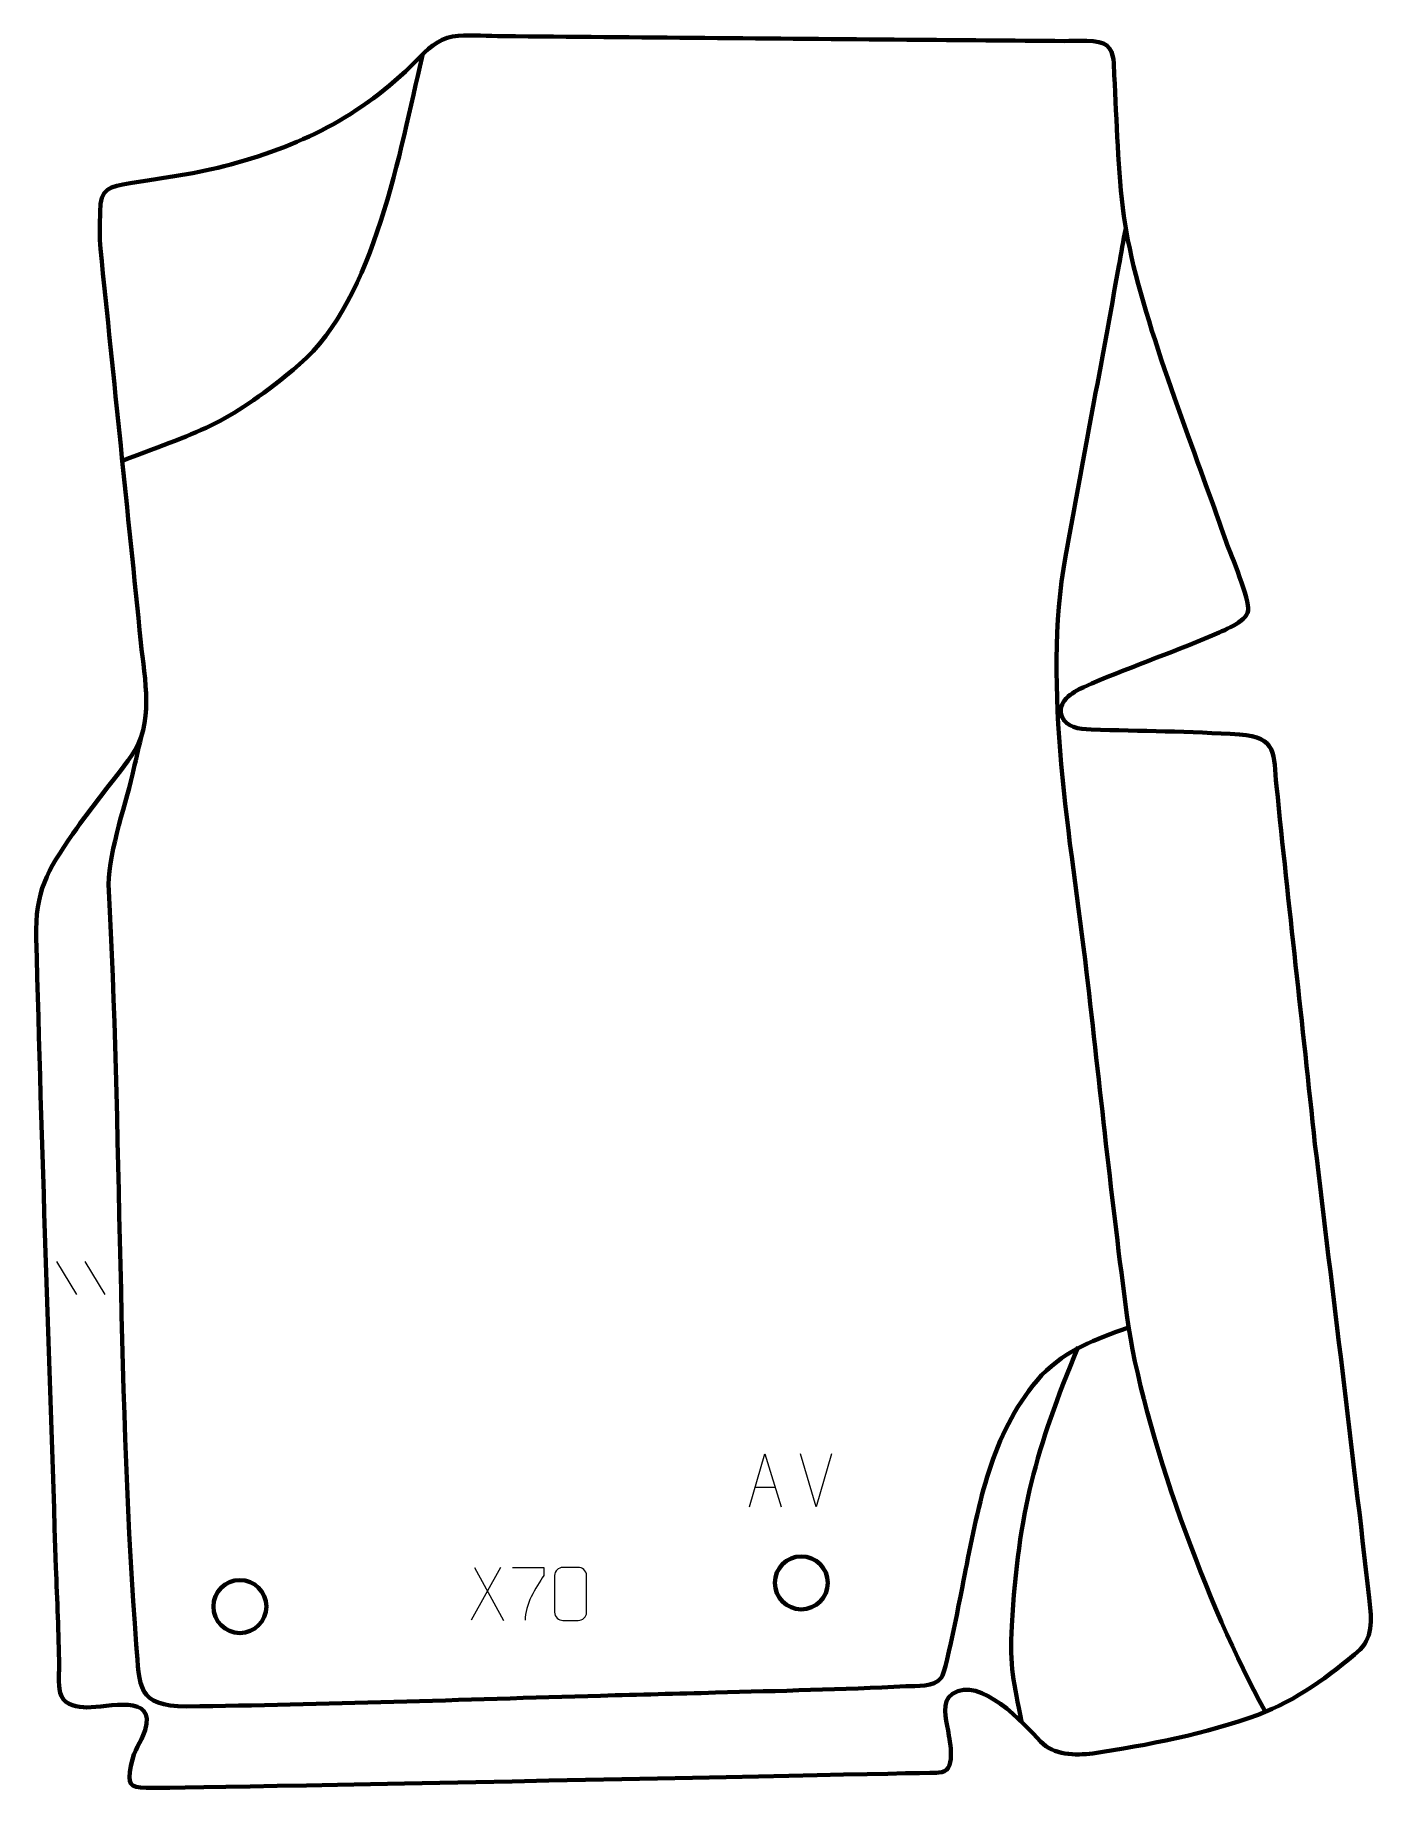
# Model space of a CAD drawing. Header units: millimetres. Extents: x -261 to 370, y -429 to 399.
import ezdxf

# ---------------------------------------------------------------- set-up
doc = ezdxf.new("R2010")
doc.units = ezdxf.units.MM
doc.header["$MEASUREMENT"] = 0
for name, color, linetype in [('layer 1', 7, 'Continuous'), ('layer 2', 7, 'Continuous'), ('layer 3', 7, 'Continuous')]:
    doc.layers.add(name, color=color, linetype=linetype)

msp = doc.modelspace()

# ---------------------------------------------------------------- linework, layer by layer
at = {"layer": 'layer 1', "color": 250, "lineweight": 9}
for points in [[(-41.6659, -324.6842), (-41.6659, -324.6842), (-55.4065, -349.58), (-55.4065, -349.58)], [(-53.9519, -324.6842), (-53.9519, -324.6842), (-40.2113, -349.6377), (-40.2113, -349.6377)]]:
    msp.add_open_spline(points, degree=3, dxfattribs=at)
for points, knots in [([(-35.9443, -324.6528), (-35.9443, -324.6528), (-21.1282, -324.6528), (-21.1282, -324.6528), (-21.1282, -324.6528), (-21.1285, -325.9024), (-21.1285, -327.152), (-21.1282, -328.4018), (-21.1282, -328.4018), (-25.1226, -334.3989), (-30.0378, -342.2325), (-30.0378, -349.6113)], [0, 0, 0, 0, 0.25, 0.25, 0.25, 0.25, 0.5, 0.5, 0.5, 0.5, 1, 1, 1, 1]), ([(-12.1169, -324.6328), (-9.7508, -324.6328), (-7.3843, -324.6328), (-5.0178, -324.6328), (-5.0178, -324.6328), (-3.0373, -324.5972), (-1.0113, -326.0915), (-0.9842, -328.5336), (-0.9842, -328.5336), (-0.9846, -334.291), (-0.9846, -340.0488), (-0.9842, -345.807), (-0.9842, -345.807), (-1.1263, -348.1346), (-2.8327, -349.6169), (-5.0178, -349.6277), (-5.0178, -349.6277), (-7.3902, -349.6273), (-9.7626, -349.6273), (-12.1346, -349.6277), (-12.1346, -349.6277), (-14.0931, -349.7333), (-16.0995, -347.8454), (-16.0881, -345.8244), (-16.0881, -345.8244), (-16.0877, -340.0438), (-16.0877, -334.2635), (-16.0881, -328.4837), (-16.0881, -328.4837), (-16.0838, -326.3417), (-14.3067, -324.6192), (-12.1169, -324.6328)], [0, 0, 0, 0, 0.11111111, 0.11111111, 0.11111111, 0.11111111, 0.22222222, 0.22222222, 0.22222222, 0.22222222, 0.33333333, 0.33333333, 0.33333333, 0.33333333, 0.44444444, 0.44444444, 0.44444444, 0.44444444, 0.55555556, 0.55555556, 0.55555556, 0.55555556, 0.66666667, 0.66666667, 0.66666667, 0.66666667, 0.77777778, 0.77777778, 0.77777778, 0.77777778, 1, 1, 1, 1])]:
    msp.add_open_spline(points, degree=3, knots=knots, dxfattribs=at)
at = {"layer": 'layer 2', "color": 142, "lineweight": 158}
for points, knots in [([(-220.0709, 197.6271), (-180.5699, 212.6664), (-170.1711, 214.8715), (-136.3828, 243.1656), (-136.3828, 243.1656), (-100.7673, 274.2657), (-89.102, 344.3903), (-78.6854, 387.708), (-78.6854, 387.708), (-78.6854, 387.708), (-78.2422, 389.5513), (-78.2422, 389.5513)], [0, 0, 0, 0, 0.25, 0.25, 0.25, 0.25, 0.5, 0.5, 0.5, 0.5, 1, 1, 1, 1]), ([(253.3707, 307.4333), (252.3067, 301.5097), (251.2427, 295.5862), (250.1787, 289.6626), (250.1787, 289.6626), (241.9547, 243.8912), (233.3181, 198.2311), (224.965, 152.494), (224.965, 152.494), (213.772, 90.1194), (227.5822, 18.8874), (234.8947, -43.6709), (234.8947, -43.6709), (241.1835, -97.6223), (246.7389, -151.8536), (253.9531, -205.6721), (253.9531, -205.6721), (261.2763, -260.3041), (292.5394, -344.4674), (318.824, -391.9645), (318.824, -391.9645), (318.824, -391.9645), (319.2852, -392.798), (319.2852, -392.798)], [0, 0, 0, 0, 0.14285714, 0.14285714, 0.14285714, 0.14285714, 0.28571429, 0.28571429, 0.28571429, 0.28571429, 0.42857143, 0.42857143, 0.42857143, 0.42857143, 0.57142857, 0.57142857, 0.57142857, 0.57142857, 0.71428571, 0.71428571, 0.71428571, 0.71428571, 1, 1, 1, 1]), ([(254.645, -211.3591), (238.7434, -217.3398), (225.987, -221.321), (213.6883, -233.987), (213.6883, -233.987), (190.9071, -259.3338), (184.7827, -291.3691), (178.3562, -323.2718), (178.3562, -323.2718), (176.8057, -331.058), (168.9469, -373.2444), (166.3473, -376.7568), (166.3473, -376.7568), (162.9355, -381.3666), (154.8566, -380.4756), (149.5731, -380.739), (149.5731, -380.739), (119.6839, -382.2293), (89.7828, -382.9126), (59.8711, -383.7353), (59.8711, -383.7353), (41.7955, -384.2335), (23.7192, -384.7028), (5.6437, -385.2046), (5.6437, -385.2046), (-59.4392, -387.0221), (-124.53, -389.415), (-189.6341, -390.2717), (-189.6341, -390.2717), (-213.4054, -389.9339), (-211.8128, -381.3327), (-213.4573, -360.9566), (-213.4573, -360.9566), (-222.0085, -255.0013), (-220.5579, -108.2779), (-226.4797, -5.3723), (-226.4797, -5.3723), (-227.3873, 10.4), (-218.9858, 33.4355), (-215.276, 49.5066), (-215.276, 49.5066), (-213.9188, 55.3859), (-212.5616, 61.2651), (-211.2043, 67.1443)], [0, 0, 0, 0, 0.08333333, 0.08333333, 0.08333333, 0.08333333, 0.16666667, 0.16666667, 0.16666667, 0.16666667, 0.25, 0.25, 0.25, 0.25, 0.33333333, 0.33333333, 0.33333333, 0.33333333, 0.41666667, 0.41666667, 0.41666667, 0.41666667, 0.5, 0.5, 0.5, 0.5, 0.58333333, 0.58333333, 0.58333333, 0.58333333, 0.66666667, 0.66666667, 0.66666667, 0.66666667, 0.75, 0.75, 0.75, 0.75, 0.83333333, 0.83333333, 0.83333333, 0.83333333, 1, 1, 1, 1]), ([(204.152, -397.4441), (200.6938, -378.9894), (198.4567, -371.5464), (199.61, -352.1431), (199.61, -352.1431), (202.8266, -298.0239), (210.9101, -269.3537), (230.8904, -220.5896)], [0, 0, 0, 0, 0.33333333, 0.33333333, 0.33333333, 0.33333333, 1, 1, 1, 1])]:
    msp.add_open_spline(points, degree=3, knots=knots, dxfattribs=at)
at = {"layer": 'layer 2', "color": 250, "lineweight": 9}
for points in [[(-251.1233, -180.2076), (-251.1233, -180.2076), (-241.7579, -195.769), (-241.7579, -195.769)], [(-237.6937, -180.2076), (-237.6937, -180.2076), (-228.3283, -195.769), (-228.3283, -195.769)], [(107.2691, -296.0229), (107.2691, -296.0229), (99.9473, -271.0693), (99.9473, -271.0693)], [(114.591, -271.0693), (114.591, -271.0693), (107.2692, -296.0229), (107.2692, -296.0229)], [(78.5213, -286.7662), (78.5213, -286.7662), (88.017, -286.7662), (88.017, -286.7662)]]:
    msp.add_open_spline(points, degree=3, dxfattribs=at)
msp.add_open_spline([(75.7987, -296.0156), (75.7987, -296.0156), (83.1697, -271.0621), (83.1697, -271.0621), (83.1697, -271.0621), (83.1697, -271.0621), (90.7396, -296.0156), (90.7396, -296.0156)], degree=3, knots=[0, 0, 0, 0, 0.33333333, 0.33333333, 0.33333333, 0.33333333, 1, 1, 1, 1], dxfattribs=at)
at = {"layer": 'layer 2', "color": 142, "lineweight": 200}
for points in [[(100.323, -319.4437), (93.4194, -319.4437), (87.823, -325.0401), (87.823, -331.9436), (87.823, -331.9436), (87.823, -338.8472), (93.4194, -344.4436), (100.323, -344.4436), (100.323, -344.4436), (107.2265, -344.4437), (112.823, -338.8473), (112.823, -331.9437), (112.823, -331.9437), (112.823, -325.0401), (107.2266, -319.4437), (100.323, -319.4437)], [(100.323, -319.4437), (93.4194, -319.4437), (87.823, -325.0401), (87.823, -331.9436), (87.823, -331.9436), (87.823, -338.8472), (93.4194, -344.4436), (100.323, -344.4437), (100.323, -344.4437), (107.2265, -344.4437), (112.823, -338.8473), (112.823, -331.9437), (112.823, -331.9437), (112.823, -325.0401), (107.2266, -319.4437), (100.323, -319.4437)], [(100.323, -319.4437), (93.4194, -319.4437), (87.823, -325.0401), (87.823, -331.9437), (87.823, -331.9437), (87.823, -338.8472), (93.4194, -344.4437), (100.323, -344.4437), (100.323, -344.4437), (107.2265, -344.4437), (112.823, -338.8473), (112.823, -331.9437), (112.823, -331.9437), (112.823, -325.0401), (107.2266, -319.4437), (100.323, -319.4437)], [(100.323, -319.4437), (93.4194, -319.4437), (87.823, -325.0401), (87.823, -331.9437), (87.823, -331.9437), (87.823, -338.8472), (93.4194, -344.4437), (100.323, -344.4437), (100.323, -344.4437), (107.2265, -344.4437), (112.823, -338.8473), (112.823, -331.9437), (112.823, -331.9437), (112.823, -325.0402), (107.2266, -319.4437), (100.323, -319.4437)], [(100.323, -319.4437), (93.4194, -319.4437), (87.823, -325.0401), (87.823, -331.9437), (87.823, -331.9437), (87.823, -338.8472), (93.4194, -344.4437), (100.323, -344.4437), (100.323, -344.4437), (107.2265, -344.4437), (112.823, -338.8473), (112.823, -331.9438), (112.823, -331.9438), (112.823, -325.0402), (107.2266, -319.4437), (100.323, -319.4437)], [(100.323, -319.4437), (93.4194, -319.4437), (87.823, -325.0401), (87.823, -331.9437), (87.823, -331.9437), (87.823, -338.8473), (93.4194, -344.4437), (100.323, -344.4437), (100.323, -344.4437), (107.2265, -344.4437), (112.823, -338.8473), (112.823, -331.9438), (112.823, -331.9438), (112.823, -325.0402), (107.2266, -319.4437), (100.323, -319.4437)], [(100.323, -319.4437), (93.4194, -319.4437), (87.823, -325.0402), (87.823, -331.9437), (87.823, -331.9437), (87.823, -338.8473), (93.4194, -344.4437), (100.323, -344.4437), (100.323, -344.4437), (107.2265, -344.4437), (112.823, -338.8473), (112.823, -331.9438), (112.823, -331.9438), (112.823, -325.0402), (107.2266, -319.4437), (100.323, -319.4437)], [(100.323, -319.4437), (93.4194, -319.4437), (87.823, -325.0402), (87.823, -331.9437), (87.823, -331.9437), (87.823, -338.8473), (93.4194, -344.4437), (100.323, -344.4437), (100.323, -344.4437), (107.2265, -344.4438), (112.823, -338.8473), (112.823, -331.9438), (112.823, -331.9438), (112.823, -325.0402), (107.2266, -319.4437), (100.323, -319.4437)], [(100.323, -319.4438), (93.4194, -319.4438), (87.823, -325.0402), (87.823, -331.9437), (87.823, -331.9437), (87.823, -338.8473), (93.4194, -344.4437), (100.323, -344.4438), (100.323, -344.4438), (107.2265, -344.4438), (112.823, -338.8474), (112.823, -331.9438), (112.823, -331.9438), (112.823, -325.0402), (107.2266, -319.4438), (100.323, -319.4438)], [(100.323, -319.4438), (93.4194, -319.4438), (87.823, -325.0402), (87.823, -331.9438), (87.823, -331.9438), (87.823, -338.8473), (93.4194, -344.4438), (100.323, -344.4438), (100.323, -344.4438), (107.2265, -344.4438), (112.823, -338.8474), (112.823, -331.9438), (112.823, -331.9438), (112.823, -325.0402), (107.2266, -319.4438), (100.323, -319.4438)], [(100.323, -319.4438), (93.4194, -319.4438), (87.823, -325.0402), (87.823, -331.9438), (87.823, -331.9438), (87.823, -338.8473), (93.4194, -344.4438), (100.323, -344.4438), (100.323, -344.4438), (107.2265, -344.4438), (112.823, -338.8474), (112.823, -331.9438), (112.823, -331.9438), (112.823, -325.0403), (107.2266, -319.4438), (100.323, -319.4438)], [(100.323, -319.4438), (93.4194, -319.4438), (87.823, -325.0402), (87.823, -331.9438), (87.823, -331.9438), (87.823, -338.8473), (93.4194, -344.4438), (100.323, -344.4438), (100.323, -344.4438), (107.2265, -344.4438), (112.823, -338.8474), (112.823, -331.9438), (112.823, -331.9438), (112.823, -325.0403), (107.2266, -319.4438), (100.323, -319.4438)], [(100.323, -319.4438), (93.4194, -319.4438), (87.823, -325.0402), (87.823, -331.9438), (87.823, -331.9438), (87.823, -338.8473), (93.4194, -344.4438), (100.323, -344.4438), (100.323, -344.4438), (107.2265, -344.4438), (112.823, -338.8474), (112.823, -331.9439), (112.823, -331.9439), (112.823, -325.0403), (107.2266, -319.4438), (100.323, -319.4438)], [(100.323, -319.4438), (93.4194, -319.4438), (87.823, -325.0403), (87.823, -331.9438), (87.823, -331.9438), (87.823, -338.8474), (93.4194, -344.4438), (100.323, -344.4438), (100.323, -344.4438), (107.2265, -344.4438), (112.823, -338.8474), (112.823, -331.9439), (112.823, -331.9439), (112.823, -325.0403), (107.2266, -319.4438), (100.323, -319.4438)], [(100.323, -319.4438), (93.4194, -319.4438), (87.823, -325.0403), (87.823, -331.9438), (87.823, -331.9438), (87.823, -338.8474), (93.4194, -344.4438), (100.323, -344.4438), (100.323, -344.4438), (107.2265, -344.4439), (112.823, -338.8474), (112.823, -331.9439), (112.823, -331.9439), (112.823, -325.0403), (107.2266, -319.4438), (100.323, -319.4438)], [(100.323, -319.4438), (93.4194, -319.4438), (87.823, -325.0403), (87.823, -331.9438), (87.823, -331.9438), (87.823, -338.8474), (93.4194, -344.4438), (100.323, -344.4438), (100.323, -344.4438), (107.2265, -344.4439), (112.823, -338.8475), (112.823, -331.9439), (112.823, -331.9439), (112.823, -325.0403), (107.2266, -319.4438), (100.323, -319.4438)], [(100.323, -319.4439), (93.4194, -319.4439), (87.823, -325.0403), (87.823, -331.9438), (87.823, -331.9438), (87.823, -338.8474), (93.4194, -344.4438), (100.323, -344.4439), (100.323, -344.4439), (107.2265, -344.4439), (112.823, -338.8475), (112.823, -331.9439), (112.823, -331.9439), (112.823, -325.0403), (107.2266, -319.4439), (100.323, -319.4439)], [(100.323, -319.4439), (93.4194, -319.4439), (87.823, -325.0403), (87.823, -331.9439), (87.823, -331.9439), (87.823, -338.8474), (93.4194, -344.4439), (100.323, -344.4439), (100.323, -344.4439), (107.2265, -344.4439), (112.823, -338.8475), (112.823, -331.9439), (112.823, -331.9439), (112.823, -325.0403), (107.2266, -319.4439), (100.323, -319.4439)], [(100.323, -319.4439), (93.4194, -319.4439), (87.823, -325.0403), (87.823, -331.9439), (87.823, -331.9439), (87.823, -338.8474), (93.4194, -344.4439), (100.323, -344.4439), (100.323, -344.4439), (107.2265, -344.4439), (112.823, -338.8475), (112.823, -331.9439), (112.823, -331.9439), (112.823, -325.0404), (107.2266, -319.4439), (100.323, -319.4439)], [(100.323, -319.4439), (93.4194, -319.4439), (87.823, -325.0403), (87.823, -331.9439), (87.823, -331.9439), (87.823, -338.8474), (93.4194, -344.4439), (100.323, -344.4439), (100.323, -344.4439), (107.2265, -344.4439), (112.823, -338.8475), (112.823, -331.944), (112.823, -331.944), (112.823, -325.0404), (107.2266, -319.4439), (100.323, -319.4439)], [(100.323, -319.4439), (93.4194, -319.4439), (87.823, -325.0403), (87.823, -331.9439), (87.823, -331.9439), (87.823, -338.8475), (93.4194, -344.4439), (100.323, -344.4439), (100.323, -344.4439), (107.2265, -344.4439), (112.823, -338.8475), (112.823, -331.944), (112.823, -331.944), (112.823, -325.0404), (107.2266, -319.4439), (100.323, -319.4439)], [(-164.589, -330.6216), (-171.4926, -330.6216), (-177.089, -336.218), (-177.089, -343.1215), (-177.089, -343.1215), (-177.089, -350.0251), (-171.4926, -355.6215), (-164.589, -355.6215), (-164.589, -355.6215), (-157.6855, -355.6216), (-152.089, -350.0252), (-152.089, -343.1216), (-152.089, -343.1216), (-152.089, -336.218), (-157.6854, -330.6216), (-164.589, -330.6216)], [(-164.589, -330.6216), (-171.4926, -330.6216), (-177.089, -336.218), (-177.089, -343.1215), (-177.089, -343.1215), (-177.089, -350.0251), (-171.4926, -355.6215), (-164.589, -355.6216), (-164.589, -355.6216), (-157.6855, -355.6216), (-152.089, -350.0252), (-152.089, -343.1216), (-152.089, -343.1216), (-152.089, -336.218), (-157.6854, -330.6216), (-164.589, -330.6216)], [(-164.589, -330.6216), (-171.4926, -330.6216), (-177.089, -336.218), (-177.089, -343.1216), (-177.089, -343.1216), (-177.089, -350.0251), (-171.4926, -355.6216), (-164.589, -355.6216), (-164.589, -355.6216), (-157.6855, -355.6216), (-152.089, -350.0252), (-152.089, -343.1216), (-152.089, -343.1216), (-152.089, -336.218), (-157.6854, -330.6216), (-164.589, -330.6216)], [(-164.589, -330.6216), (-171.4926, -330.6216), (-177.089, -336.218), (-177.089, -343.1216), (-177.089, -343.1216), (-177.089, -350.0251), (-171.4926, -355.6216), (-164.589, -355.6216), (-164.589, -355.6216), (-157.6855, -355.6216), (-152.089, -350.0252), (-152.089, -343.1216), (-152.089, -343.1216), (-152.089, -336.2181), (-157.6854, -330.6216), (-164.589, -330.6216)], [(-164.589, -330.6216), (-171.4926, -330.6216), (-177.089, -336.218), (-177.089, -343.1216), (-177.089, -343.1216), (-177.089, -350.0251), (-171.4926, -355.6216), (-164.589, -355.6216), (-164.589, -355.6216), (-157.6855, -355.6216), (-152.089, -350.0252), (-152.089, -343.1217), (-152.089, -343.1217), (-152.089, -336.2181), (-157.6854, -330.6216), (-164.589, -330.6216)], [(-164.589, -330.6216), (-171.4926, -330.6216), (-177.089, -336.218), (-177.089, -343.1216), (-177.089, -343.1216), (-177.089, -350.0252), (-171.4926, -355.6216), (-164.589, -355.6216), (-164.589, -355.6216), (-157.6855, -355.6216), (-152.089, -350.0252), (-152.089, -343.1217), (-152.089, -343.1217), (-152.089, -336.2181), (-157.6854, -330.6216), (-164.589, -330.6216)], [(-164.589, -330.6216), (-171.4926, -330.6216), (-177.089, -336.2181), (-177.089, -343.1216), (-177.089, -343.1216), (-177.089, -350.0252), (-171.4926, -355.6216), (-164.589, -355.6216), (-164.589, -355.6216), (-157.6855, -355.6216), (-152.089, -350.0252), (-152.089, -343.1217), (-152.089, -343.1217), (-152.089, -336.2181), (-157.6854, -330.6216), (-164.589, -330.6216)], [(-164.589, -330.6216), (-171.4926, -330.6216), (-177.089, -336.2181), (-177.089, -343.1216), (-177.089, -343.1216), (-177.089, -350.0252), (-171.4926, -355.6216), (-164.589, -355.6216), (-164.589, -355.6216), (-157.6855, -355.6217), (-152.089, -350.0252), (-152.089, -343.1217), (-152.089, -343.1217), (-152.089, -336.2181), (-157.6854, -330.6216), (-164.589, -330.6216)], [(-164.589, -330.6217), (-171.4926, -330.6217), (-177.089, -336.2181), (-177.089, -343.1216), (-177.089, -343.1216), (-177.089, -350.0252), (-171.4926, -355.6216), (-164.589, -355.6217), (-164.589, -355.6217), (-157.6855, -355.6217), (-152.089, -350.0253), (-152.089, -343.1217), (-152.089, -343.1217), (-152.089, -336.2181), (-157.6854, -330.6217), (-164.589, -330.6217)], [(-164.589, -330.6217), (-171.4926, -330.6217), (-177.089, -336.2181), (-177.089, -343.1217), (-177.089, -343.1217), (-177.089, -350.0252), (-171.4926, -355.6217), (-164.589, -355.6217), (-164.589, -355.6217), (-157.6855, -355.6217), (-152.089, -350.0253), (-152.089, -343.1217), (-152.089, -343.1217), (-152.089, -336.2181), (-157.6854, -330.6217), (-164.589, -330.6217)], [(-164.589, -330.6217), (-171.4926, -330.6217), (-177.089, -336.2181), (-177.089, -343.1217), (-177.089, -343.1217), (-177.089, -350.0252), (-171.4926, -355.6217), (-164.589, -355.6217), (-164.589, -355.6217), (-157.6855, -355.6217), (-152.089, -350.0253), (-152.089, -343.1217), (-152.089, -343.1217), (-152.089, -336.2182), (-157.6854, -330.6217), (-164.589, -330.6217)], [(-164.589, -330.6217), (-171.4926, -330.6217), (-177.089, -336.2181), (-177.089, -343.1217), (-177.089, -343.1217), (-177.089, -350.0252), (-171.4926, -355.6217), (-164.589, -355.6217), (-164.589, -355.6217), (-157.6855, -355.6217), (-152.089, -350.0253), (-152.089, -343.1217), (-152.089, -343.1217), (-152.089, -336.2182), (-157.6854, -330.6217), (-164.589, -330.6217)], [(-164.589, -330.6217), (-171.4926, -330.6217), (-177.089, -336.2181), (-177.089, -343.1217), (-177.089, -343.1217), (-177.089, -350.0252), (-171.4926, -355.6217), (-164.589, -355.6217), (-164.589, -355.6217), (-157.6855, -355.6217), (-152.089, -350.0253), (-152.089, -343.1218), (-152.089, -343.1218), (-152.089, -336.2182), (-157.6854, -330.6217), (-164.589, -330.6217)], [(-164.589, -330.6217), (-171.4926, -330.6217), (-177.089, -336.2182), (-177.089, -343.1217), (-177.089, -343.1217), (-177.089, -350.0253), (-171.4926, -355.6217), (-164.589, -355.6217), (-164.589, -355.6217), (-157.6855, -355.6217), (-152.089, -350.0253), (-152.089, -343.1218), (-152.089, -343.1218), (-152.089, -336.2182), (-157.6854, -330.6217), (-164.589, -330.6217)], [(-164.589, -330.6217), (-171.4926, -330.6217), (-177.089, -336.2182), (-177.089, -343.1217), (-177.089, -343.1217), (-177.089, -350.0253), (-171.4926, -355.6217), (-164.589, -355.6217), (-164.589, -355.6217), (-157.6855, -355.6218), (-152.089, -350.0253), (-152.089, -343.1218), (-152.089, -343.1218), (-152.089, -336.2182), (-157.6854, -330.6217), (-164.589, -330.6217)], [(-164.589, -330.6217), (-171.4926, -330.6217), (-177.089, -336.2182), (-177.089, -343.1217), (-177.089, -343.1217), (-177.089, -350.0253), (-171.4926, -355.6217), (-164.589, -355.6217), (-164.589, -355.6217), (-157.6855, -355.6218), (-152.089, -350.0254), (-152.089, -343.1218), (-152.089, -343.1218), (-152.089, -336.2182), (-157.6854, -330.6217), (-164.589, -330.6217)], [(-164.589, -330.6218), (-171.4926, -330.6218), (-177.089, -336.2182), (-177.089, -343.1217), (-177.089, -343.1217), (-177.089, -350.0253), (-171.4926, -355.6217), (-164.589, -355.6218), (-164.589, -355.6218), (-157.6855, -355.6218), (-152.089, -350.0254), (-152.089, -343.1218), (-152.089, -343.1218), (-152.089, -336.2182), (-157.6854, -330.6218), (-164.589, -330.6218)], [(-164.589, -330.6218), (-171.4926, -330.6218), (-177.089, -336.2182), (-177.089, -343.1218), (-177.089, -343.1218), (-177.089, -350.0253), (-171.4926, -355.6218), (-164.589, -355.6218), (-164.589, -355.6218), (-157.6855, -355.6218), (-152.089, -350.0254), (-152.089, -343.1218), (-152.089, -343.1218), (-152.089, -336.2182), (-157.6854, -330.6218), (-164.589, -330.6218)], [(-164.589, -330.6218), (-171.4926, -330.6218), (-177.089, -336.2182), (-177.089, -343.1218), (-177.089, -343.1218), (-177.089, -350.0253), (-171.4926, -355.6218), (-164.589, -355.6218), (-164.589, -355.6218), (-157.6855, -355.6218), (-152.089, -350.0254), (-152.089, -343.1218), (-152.089, -343.1218), (-152.089, -336.2183), (-157.6854, -330.6218), (-164.589, -330.6218)], [(-164.589, -330.6218), (-171.4926, -330.6218), (-177.089, -336.2182), (-177.089, -343.1218), (-177.089, -343.1218), (-177.089, -350.0253), (-171.4926, -355.6218), (-164.589, -355.6218), (-164.589, -355.6218), (-157.6855, -355.6218), (-152.089, -350.0254), (-152.089, -343.1219), (-152.089, -343.1219), (-152.089, -336.2183), (-157.6854, -330.6218), (-164.589, -330.6218)], [(-164.589, -330.6218), (-171.4926, -330.6218), (-177.089, -336.2182), (-177.089, -343.1218), (-177.089, -343.1218), (-177.089, -350.0254), (-171.4926, -355.6218), (-164.589, -355.6218), (-164.589, -355.6218), (-157.6855, -355.6218), (-152.089, -350.0254), (-152.089, -343.1219), (-152.089, -343.1219), (-152.089, -336.2183), (-157.6854, -330.6218), (-164.589, -330.6218)]]:
    msp.add_open_spline(points, degree=3, knots=[0, 0, 0, 0, 0.2, 0.2, 0.2, 0.2, 0.4, 0.4, 0.4, 0.4, 0.6, 0.6, 0.6, 0.6, 1, 1, 1, 1], dxfattribs=at)
for points in [[(100.323, -319.4437), (100.323, -319.4437), (100.323, -319.4439), (100.323, -319.4439)], [(100.323, -319.4437), (100.323, -319.4437), (100.323, -319.4439), (100.323, -319.4439)], [(-164.589, -330.6216), (-164.589, -330.6216), (-164.589, -330.6218), (-164.589, -330.6218)], [(-164.589, -330.6216), (-164.589, -330.6216), (-164.589, -330.6218), (-164.589, -330.6218)], [(87.823, -331.9436), (87.823, -331.9436), (87.823, -331.9439), (87.823, -331.9439)], [(112.823, -331.9437), (112.823, -331.9437), (112.823, -331.944), (112.823, -331.944)], [(-177.089, -343.1215), (-177.089, -343.1215), (-177.089, -343.1218), (-177.089, -343.1218)], [(-152.089, -343.1216), (-152.089, -343.1216), (-152.089, -343.1219), (-152.089, -343.1219)], [(100.323, -344.4436), (100.323, -344.4436), (100.323, -344.4439), (100.323, -344.4439)], [(-164.589, -355.6215), (-164.589, -355.6215), (-164.589, -355.6218), (-164.589, -355.6218)]]:
    msp.add_open_spline(points, degree=3, dxfattribs=at)
at = {"layer": 'layer 3', "color": 242, "lineweight": 158}
msp.add_open_spline([(165.1337, -421.5022), (173.8007, -421.5325), (170.4081, -406.9702), (169.5534, -401.6867), (169.5534, -401.6867), (168.6407, -396.0441), (166.0921, -388.0049), (171.6791, -384.2673), (171.6791, -384.2673), (184.616, -375.6128), (205.3106, -398.2672), (213.201, -406.8061), (213.201, -406.8061), (219.2432, -413.224), (229.672, -413.4682), (237.8524, -412.4008), (237.8524, -412.4008), (263.2235, -408.7091), (291.7848, -403.0347), (315.8108, -394.1536), (315.8108, -394.1536), (333.7071, -387.5383), (349.6937, -375.9465), (363.9527, -363.4353), (363.9527, -363.4353), (370.4972, -357.086), (369.2374, -347.2113), (368.2905, -338.9434), (368.2905, -338.9434), (360.1031, -267.552), (351.2221, -196.1959), (342.6888, -124.8405), (342.6888, -124.8405), (336.7168, -68.5175), (330.2894, -12.1905), (324.5428, 44.1431), (324.5428, 44.1431), (323.0107, 59.1626), (324.9562, 67.1951), (307.1486, 68.4143), (307.1486, 68.4143), (283.6395, 69.9827), (260.492, 70.1002), (237.0436, 70.8108), (237.0436, 70.8108), (231.2442, 70.9865), (225.351, 72.0057), (223.4011, 76.5729), (223.4011, 76.5729), (220.356, 83.7053), (228.191, 88.3881), (233.6024, 90.8095), (233.6024, 90.8095), (253.4033, 99.6698), (274.2471, 106.5482), (294.2224, 115.2417), (294.2224, 115.2417), (299.0702, 117.3688), (310.2182, 121.329), (311.1879, 126.9863), (311.1879, 126.9863), (312.0023, 131.7372), (303.0564, 153.4663), (300.8416, 159.3138), (300.8416, 159.3138), (298.7011, 165.309), (296.5607, 171.3043), (294.4202, 177.2995), (294.4202, 177.2995), (280.3252, 216.7782), (257.8228, 274.3847), (252.5002, 313.0601), (252.5002, 313.0601), (249.5702, 334.3498), (249.1881, 357.9744), (247.958, 379.5783), (247.958, 379.5783), (247.6722, 384.4432), (248.3139, 390.1789), (244.5032, 393.7015), (244.5032, 393.7015), (241.3478, 396.6183), (228.9162, 395.7156), (224.5125, 395.7287), (224.5125, 395.7287), (199.7291, 395.9445), (174.9458, 396.1599), (150.1624, 396.3756), (150.1624, 396.3756), (86.6153, 396.9286), (23.0672, 397.5086), (-40.4801, 398.0336), (-40.4801, 398.0336), (-47.2139, 398.0892), (-55.0796, 398.5465), (-61.6092, 398.2286), (-61.6092, 398.2286), (-68.774, 397.8798), (-74.5466, 393.4625), (-79.313, 388.4547), (-79.313, 388.4547), (-104.4056, 362.0914), (-134.1118, 346.7605), (-168.9026, 337.479), (-168.9026, 337.479), (-185.3027, 333.1038), (-199.8415, 331.2773), (-216.4186, 328.5865), (-216.4186, 328.5865), (-226.1088, 326.8611), (-230.4451, 326.462), (-230.5569, 315.165), (-230.5569, 315.165), (-230.6119, 309.6134), (-230.9553, 303.1241), (-230.399, 297.7053), (-230.399, 297.7053), (-224.0399, 235.7786), (-217.5628, 173.8641), (-211.3003, 111.9274), (-211.3003, 111.9274), (-209.5473, 94.5857), (-204.7888, 73.2711), (-215.8096, 58.2605), (-215.8096, 58.2605), (-224.8882, 45.8953), (-234.5472, 34.224), (-243.4286, 21.5819), (-243.4286, 21.5819), (-255.6528, 3.8208), (-261.221, -5.4834), (-260.6557, -27.6034), (-260.6557, -27.6034), (-258.1252, -126.6253), (-254.5927, -225.6557), (-251.3856, -324.6601), (-251.3856, -324.6601), (-250.8736, -340.1154), (-250.0115, -355.8323), (-249.8737, -371.2652), (-249.8737, -371.2652), (-249.9819, -375.5279), (-250.5265, -381.5293), (-248.7512, -385.4341), (-248.7512, -385.4341), (-246.7616, -389.8107), (-241.055, -390.6376), (-236.7686, -390.6838), (-236.7686, -390.6838), (-227.2324, -390.7865), (-203.5814, -384.0218), (-209.3301, -401.469), (-209.3301, -401.469), (-211.5491, -408.2039), (-214.278, -409.7717), (-216.0227, -418.2522), (-216.0227, -418.2522), (-217.5091, -427.1702), (-216.8904, -428.2345), (-208.7715, -428.7122), (-208.7715, -428.7122), (-200.6526, -429.1899), (165.1337, -421.5022), (165.1337, -421.5022)], degree=3, knots=[0, 0, 0, 0, 0.02380952, 0.02380952, 0.02380952, 0.02380952, 0.04761905, 0.04761905, 0.04761905, 0.04761905, 0.07142857, 0.07142857, 0.07142857, 0.07142857, 0.0952381, 0.0952381, 0.0952381, 0.0952381, 0.11904762, 0.11904762, 0.11904762, 0.11904762, 0.14285714, 0.14285714, 0.14285714, 0.14285714, 0.16666667, 0.16666667, 0.16666667, 0.16666667, 0.19047619, 0.19047619, 0.19047619, 0.19047619, 0.21428571, 0.21428571, 0.21428571, 0.21428571, 0.23809524, 0.23809524, 0.23809524, 0.23809524, 0.26190476, 0.26190476, 0.26190476, 0.26190476, 0.28571429, 0.28571429, 0.28571429, 0.28571429, 0.30952381, 0.30952381, 0.30952381, 0.30952381, 0.33333333, 0.33333333, 0.33333333, 0.33333333, 0.35714286, 0.35714286, 0.35714286, 0.35714286, 0.38095238, 0.38095238, 0.38095238, 0.38095238, 0.4047619, 0.4047619, 0.4047619, 0.4047619, 0.42857143, 0.42857143, 0.42857143, 0.42857143, 0.45238095, 0.45238095, 0.45238095, 0.45238095, 0.47619048, 0.47619048, 0.47619048, 0.47619048, 0.5, 0.5, 0.5, 0.5, 0.52380952, 0.52380952, 0.52380952, 0.52380952, 0.54761905, 0.54761905, 0.54761905, 0.54761905, 0.57142857, 0.57142857, 0.57142857, 0.57142857, 0.5952381, 0.5952381, 0.5952381, 0.5952381, 0.61904762, 0.61904762, 0.61904762, 0.61904762, 0.64285714, 0.64285714, 0.64285714, 0.64285714, 0.66666667, 0.66666667, 0.66666667, 0.66666667, 0.69047619, 0.69047619, 0.69047619, 0.69047619, 0.71428571, 0.71428571, 0.71428571, 0.71428571, 0.73809524, 0.73809524, 0.73809524, 0.73809524, 0.76190476, 0.76190476, 0.76190476, 0.76190476, 0.78571429, 0.78571429, 0.78571429, 0.78571429, 0.80952381, 0.80952381, 0.80952381, 0.80952381, 0.83333333, 0.83333333, 0.83333333, 0.83333333, 0.85714286, 0.85714286, 0.85714286, 0.85714286, 0.88095238, 0.88095238, 0.88095238, 0.88095238, 0.9047619, 0.9047619, 0.9047619, 0.9047619, 0.92857143, 0.92857143, 0.92857143, 0.92857143, 0.95238095, 0.95238095, 0.95238095, 0.95238095, 1, 1, 1, 1], dxfattribs=at)

doc.saveas('drawing.dxf')
